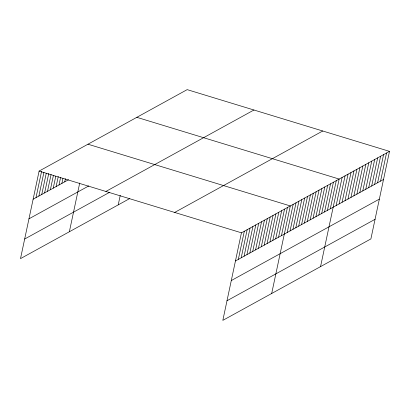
<?xml version="1.0" encoding="UTF-8"?>
<svg xmlns="http://www.w3.org/2000/svg" width="410" height="410" viewBox="0 0 410 410"><rect width="100%" height="100%" fill="white"/><g stroke="black" fill="none" stroke-linecap="round" stroke-linejoin="round"><path stroke-width="0.61" d="M389.5 151.367L241.439 232.813L222.83 320.364L370.891 238.917L389.5 151.367L187.17 89.636L39.109 171.083L20.5 258.633L129.57 198.635M36.003 197.64L41.584 171.38M38.878 196.062L43.926 172.297M41.748 194.478L46.268 173.22M44.623 192.9L48.744 173.517M47.498 191.316L51.086 174.434M50.374 189.738L53.428 175.357M53.249 188.154L55.77 176.274M56.119 186.576L58.246 176.572M58.994 184.992L60.593 177.489M61.869 183.413L62.935 178.411M64.744 181.83L65.41 178.704M69.362 231.758L79.714 183.039M118.223 204.877L120.243 195.37M238.333 259.371L244.314 231.235M241.203 257.793L247.184 229.651M244.078 256.209L250.059 228.073M246.953 254.63L252.934 226.489M249.828 253.047L255.809 224.911M252.703 251.468L258.684 223.327M255.573 249.885L261.554 221.748M258.449 248.306L264.43 220.165M261.324 246.723L267.305 218.586M264.199 245.144L270.18 217.003M267.074 243.56L273.055 215.424M269.944 241.982L275.925 213.841M272.819 240.398L278.8 212.262M275.694 238.82L281.675 210.678M278.569 237.236L284.55 209.1M281.444 235.658L287.425 207.516M271.686 293.483L290.3 205.938L87.971 144.207M287.19 232.496L293.17 204.354M290.065 230.912L296.046 202.776M292.94 229.333L298.921 201.192M295.815 227.75L301.796 199.614M298.69 226.171L304.671 198.03M301.56 224.588L307.541 196.451M304.435 223.009L310.416 194.868M307.31 221.426L313.291 193.289M310.185 219.847L316.166 191.706M313.061 218.263L319.041 190.127M315.931 216.685L321.911 188.544M318.806 215.101L324.787 186.965M321.681 213.523L327.662 185.381M324.556 211.939L330.537 183.803M327.431 210.361L333.412 182.219M330.301 208.777L336.282 180.641M320.548 266.608L339.157 179.057L136.832 117.327M336.138 205.569L342.119 177.427M339.101 203.939L345.082 175.803M342.063 202.309L348.044 174.173M345.02 200.68L351.006 172.543M347.982 199.055L353.963 170.914M350.945 197.425L356.925 169.284M353.907 195.796L359.888 167.654M356.869 194.166L362.85 166.029M359.831 192.536L365.812 164.4M362.788 190.906L368.769 162.77M365.751 189.276L371.732 161.14M368.713 187.652L374.694 159.51M371.675 186.022L377.656 157.881M374.637 184.392L380.618 156.251M377.595 182.763L383.575 154.626M380.557 181.133L386.538 152.997M33.128 199.224L68.578 179.724M28.961 218.827L88.837 185.889M105.877 191.455L253.939 110.008M24.667 239.03L109.455 192.387M174.67 212.441L322.731 130.995M235.458 260.955L383.519 179.503M231.291 280.558L379.352 199.111M226.996 300.755L375.058 219.309M39.109 171.083L241.439 232.813"/></g></svg>
